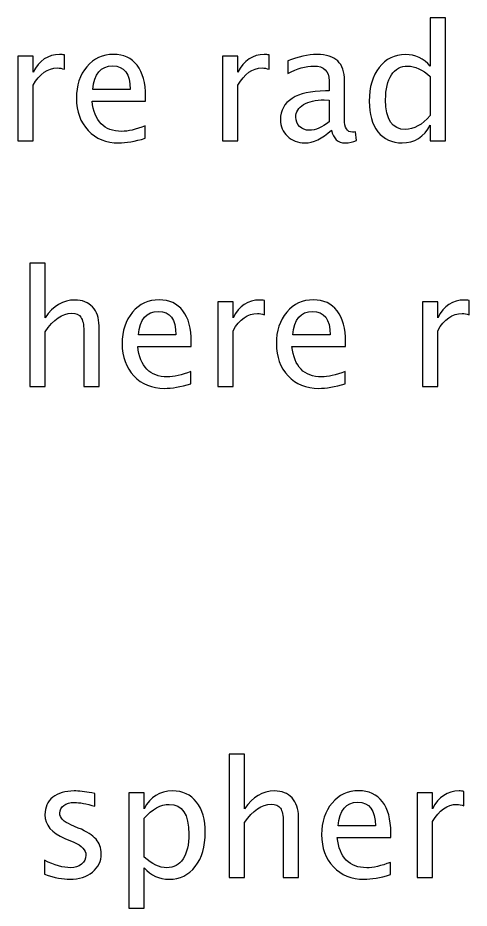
# Model space of a CAD drawing. Header units: centimetres. Extents: x -42.9 to 42.9, y -9 to 28.7.
# Drawn here: x -1.54 to 1.45, y -8.97 to -3.07 of the extents above; entities that cross this region are included whole.
import ezdxf

# ---------------------------------------------------------------- set-up
doc = ezdxf.new("R2010")
doc.units = ezdxf.units.CM
doc.header["$MEASUREMENT"] = 0
doc.layers.add('Layer 1', color=7, linetype='Continuous')

msp = doc.modelspace()

# ---------------------------------------------------------------- linework, layer by layer
at = {"layer": 'Layer 1'}
for points, knots in [([(1.19661, -3.8832), (1.19661, -3.8832), (1.19661, -3.7779), (1.19661, -3.7779), (1.19661, -3.7779), (1.15516, -3.85657), (1.09272, -3.8959), (1.00929, -3.8959), (1.00929, -3.8959), (0.94155, -3.8959), (0.88828, -3.87138), (0.84948, -3.82217), (0.84948, -3.82217), (0.81067, -3.77296), (0.79127, -3.70575), (0.79127, -3.62056), (0.79127, -3.62056), (0.79127, -3.52742), (0.81332, -3.45246), (0.85724, -3.39566), (0.85724, -3.39566), (0.90134, -3.33904), (0.95919, -3.31064), (1.03098, -3.31064), (1.03098, -3.31064), (1.09748, -3.31064), (1.15287, -3.33604), (1.19661, -3.38702), (1.19661, -3.38702), (1.19661, -3.38702), (1.19661, -3.06723), (1.19661, -3.06723), (1.19661, -3.06723), (1.19661, -3.06723), (1.29821, -3.06723), (1.29821, -3.06723), (1.29821, -3.06723), (1.29821, -3.06723), (1.29821, -3.8832), (1.29821, -3.8832), (1.29821, -3.8832), (1.29821, -3.8832), (1.19661, -3.8832), (1.19661, -3.8832)], [0, 0, 0, 0, 0.0833333, 0.0833333, 0.0833333, 0.0833333, 0.1666667, 0.1666667, 0.1666667, 0.1666667, 0.25, 0.25, 0.25, 0.25, 0.3333333, 0.3333333, 0.3333333, 0.3333333, 0.4166667, 0.4166667, 0.4166667, 0.4166667, 0.5, 0.5, 0.5, 0.5, 0.5833333, 0.5833333, 0.5833333, 0.5833333, 0.6666667, 0.6666667, 0.6666667, 0.6666667, 0.75, 0.75, 0.75, 0.75, 0.8333333, 0.8333333, 0.8333333, 0.8333333, 1, 1, 1, 1]), ([(-1.53917, -3.8832), (-1.53917, -3.8832), (-1.53917, -3.32229), (-1.53917, -3.32229), (-1.53917, -3.32229), (-1.53917, -3.32229), (-1.43757, -3.32229), (-1.43757, -3.32229), (-1.43757, -3.32229), (-1.43757, -3.32229), (-1.43757, -3.42829), (-1.43757, -3.42829), (-1.43757, -3.42829), (-1.39718, -3.3498), (-1.33862, -3.31064), (-1.26171, -3.31064), (-1.26171, -3.31064), (-1.2513, -3.31064), (-1.24037, -3.31153), (-1.22908, -3.31329), (-1.22908, -3.31329), (-1.22908, -3.31329), (-1.22908, -3.40836), (-1.22908, -3.40836), (-1.22908, -3.40836), (-1.24672, -3.40254), (-1.26224, -3.39954), (-1.27565, -3.39954), (-1.27565, -3.39954), (-1.3402, -3.39954), (-1.39418, -3.43764), (-1.43757, -3.51402), (-1.43757, -3.51402), (-1.43757, -3.51402), (-1.43757, -3.8832), (-1.43757, -3.8832), (-1.43757, -3.8832), (-1.43757, -3.8832), (-1.53917, -3.8832), (-1.53917, -3.8832)], [0, 0, 0, 0, 0.0909091, 0.0909091, 0.0909091, 0.0909091, 0.1818182, 0.1818182, 0.1818182, 0.1818182, 0.2727273, 0.2727273, 0.2727273, 0.2727273, 0.3636364, 0.3636364, 0.3636364, 0.3636364, 0.4545455, 0.4545455, 0.4545455, 0.4545455, 0.5454545, 0.5454545, 0.5454545, 0.5454545, 0.6363636, 0.6363636, 0.6363636, 0.6363636, 0.7272727, 0.7272727, 0.7272727, 0.7272727, 0.8181818, 0.8181818, 0.8181818, 0.8181818, 1, 1, 1, 1]), ([(-0.69445, -3.86521), (-0.76271, -3.88567), (-0.8211, -3.8959), (-0.86978, -3.8959), (-0.86978, -3.8959), (-0.95286, -3.8959), (-1.02042, -3.86838), (-1.07245, -3.81353), (-1.07245, -3.81353), (-1.12448, -3.75867), (-1.15059, -3.68759), (-1.15059, -3.6001), (-1.15059, -3.6001), (-1.15059, -3.51525), (-1.12766, -3.44558), (-1.08162, -3.39108), (-1.08162, -3.39108), (-1.03558, -3.33675), (-0.97667, -3.30959), (-0.90488, -3.30959), (-0.90488, -3.30959), (-0.83697, -3.30959), (-0.78441, -3.33375), (-0.74737, -3.38208), (-0.74737, -3.38208), (-0.71032, -3.43041), (-0.6918, -3.49885), (-0.6918, -3.58757), (-0.6918, -3.58757), (-0.6918, -3.58757), (-0.69233, -3.61862), (-0.69233, -3.61862), (-0.69233, -3.61862), (-0.69233, -3.61862), (-1.04687, -3.61862), (-1.04687, -3.61862), (-1.04687, -3.61862), (-1.03206, -3.75267), (-0.96662, -3.8197), (-0.85073, -3.8197), (-0.85073, -3.8197), (-0.80822, -3.8197), (-0.75619, -3.80771), (-0.69445, -3.78372), (-0.69445, -3.78372), (-0.69445, -3.78372), (-0.69445, -3.86521), (-0.69445, -3.86521)], [0, 0, 0, 0, 0.0769231, 0.0769231, 0.0769231, 0.0769231, 0.1538462, 0.1538462, 0.1538462, 0.1538462, 0.2307692, 0.2307692, 0.2307692, 0.2307692, 0.3076923, 0.3076923, 0.3076923, 0.3076923, 0.3846154, 0.3846154, 0.3846154, 0.3846154, 0.4615385, 0.4615385, 0.4615385, 0.4615385, 0.5384615, 0.5384615, 0.5384615, 0.5384615, 0.6153846, 0.6153846, 0.6153846, 0.6153846, 0.6923077, 0.6923077, 0.6923077, 0.6923077, 0.7692308, 0.7692308, 0.7692308, 0.7692308, 0.8461538, 0.8461538, 0.8461538, 0.8461538, 1, 1, 1, 1]), ([(-0.18168, -3.8832), (-0.18168, -3.8832), (-0.18168, -3.32229), (-0.18168, -3.32229), (-0.18168, -3.32229), (-0.18168, -3.32229), (-0.08008, -3.32229), (-0.08008, -3.32229), (-0.08008, -3.32229), (-0.08008, -3.32229), (-0.08008, -3.42829), (-0.08008, -3.42829), (-0.08008, -3.42829), (-0.03969, -3.3498), (0.01887, -3.31064), (0.09578, -3.31064), (0.09578, -3.31064), (0.10619, -3.31064), (0.11712, -3.31153), (0.12841, -3.31329), (0.12841, -3.31329), (0.12841, -3.31329), (0.12841, -3.40836), (0.12841, -3.40836), (0.12841, -3.40836), (0.11077, -3.40254), (0.09525, -3.39954), (0.08184, -3.39954), (0.08184, -3.39954), (0.01729, -3.39954), (-0.03669, -3.43764), (-0.08008, -3.51402), (-0.08008, -3.51402), (-0.08008, -3.51402), (-0.08008, -3.8832), (-0.08008, -3.8832), (-0.08008, -3.8832), (-0.08008, -3.8832), (-0.18168, -3.8832), (-0.18168, -3.8832)], [0, 0, 0, 0, 0.0909091, 0.0909091, 0.0909091, 0.0909091, 0.1818182, 0.1818182, 0.1818182, 0.1818182, 0.2727273, 0.2727273, 0.2727273, 0.2727273, 0.3636364, 0.3636364, 0.3636364, 0.3636364, 0.4545455, 0.4545455, 0.4545455, 0.4545455, 0.5454545, 0.5454545, 0.5454545, 0.5454545, 0.6363636, 0.6363636, 0.6363636, 0.6363636, 0.7272727, 0.7272727, 0.7272727, 0.7272727, 0.8181818, 0.8181818, 0.8181818, 0.8181818, 1, 1, 1, 1]), ([(0.54045, -3.81176), (0.47942, -3.86785), (0.42068, -3.8959), (0.36424, -3.8959), (0.36424, -3.8959), (0.31785, -3.8959), (0.27922, -3.88144), (0.2487, -3.85233), (0.2487, -3.85233), (0.21801, -3.82323), (0.20267, -3.78654), (0.20267, -3.74227), (0.20267, -3.74227), (0.20267, -3.68106), (0.22842, -3.63396), (0.27992, -3.60116), (0.27992, -3.60116), (0.33143, -3.56835), (0.40534, -3.55194), (0.50164, -3.55194), (0.50164, -3.55194), (0.50164, -3.55194), (0.52546, -3.55194), (0.52546, -3.55194), (0.52546, -3.55194), (0.52546, -3.55194), (0.52546, -3.48439), (0.52546, -3.48439), (0.52546, -3.48439), (0.52546, -3.4193), (0.49159, -3.38684), (0.42368, -3.38684), (0.42368, -3.38684), (0.37112, -3.38684), (0.31361, -3.40342), (0.25135, -3.43658), (0.25135, -3.43658), (0.25135, -3.43658), (0.25135, -3.35298), (0.25135, -3.35298), (0.25135, -3.35298), (0.31979, -3.32475), (0.38435, -3.31064), (0.44485, -3.31064), (0.44485, -3.31064), (0.50711, -3.31064), (0.55315, -3.32475), (0.58261, -3.35315), (0.58261, -3.35315), (0.61224, -3.38155), (0.62706, -3.4253), (0.62706, -3.48439), (0.62706, -3.48439), (0.62706, -3.48439), (0.62706, -3.73786), (0.62706, -3.73786), (0.62706, -3.73786), (0.62706, -3.79589), (0.64487, -3.82499), (0.68068, -3.82499), (0.68068, -3.82499), (0.68509, -3.82499), (0.69161, -3.82429), (0.70026, -3.82288), (0.70026, -3.82288), (0.70026, -3.82288), (0.70749, -3.87932), (0.70749, -3.87932), (0.70749, -3.87932), (0.68438, -3.89043), (0.65898, -3.8959), (0.63111, -3.8959), (0.63111, -3.8959), (0.58367, -3.8959), (0.5535, -3.86785), (0.54045, -3.81176)], [0, 0, 0, 0, 0.05, 0.05, 0.05, 0.05, 0.1, 0.1, 0.1, 0.1, 0.15, 0.15, 0.15, 0.15, 0.2, 0.2, 0.2, 0.2, 0.25, 0.25, 0.25, 0.25, 0.3, 0.3, 0.3, 0.3, 0.35, 0.35, 0.35, 0.35, 0.4, 0.4, 0.4, 0.4, 0.45, 0.45, 0.45, 0.45, 0.5, 0.5, 0.5, 0.5, 0.55, 0.55, 0.55, 0.55, 0.6, 0.6, 0.6, 0.6, 0.65, 0.65, 0.65, 0.65, 0.7, 0.7, 0.7, 0.7, 0.75, 0.75, 0.75, 0.75, 0.8, 0.8, 0.8, 0.8, 0.85, 0.85, 0.85, 0.85, 0.9, 0.9, 0.9, 0.9, 1, 1, 1, 1]), ([(-1.04158, -3.54242), (-1.04158, -3.54242), (-0.79393, -3.54242), (-0.79393, -3.54242), (-0.79393, -3.54242), (-0.79393, -3.438), (-0.83291, -3.38578), (-0.9107, -3.38578), (-0.9107, -3.38578), (-0.98902, -3.38578), (-1.03259, -3.438), (-1.04158, -3.54242)], [0, 0, 0, 0, 0.25, 0.25, 0.25, 0.25, 0.5, 0.5, 0.5, 0.5, 1, 1, 1, 1]), ([(1.19661, -3.45652), (1.14387, -3.41013), (1.09395, -3.38684), (1.04668, -3.38684), (1.04668, -3.38684), (1.00011, -3.38684), (0.96413, -3.40625), (0.93855, -3.44523), (0.93855, -3.44523), (0.91298, -3.48403), (0.90028, -3.53907), (0.90028, -3.61033), (0.90028, -3.61033), (0.90028, -3.74138), (0.94367, -3.807), (1.03063, -3.807), (1.03063, -3.807), (1.08707, -3.807), (1.14246, -3.77613), (1.19661, -3.71457), (1.19661, -3.71457), (1.19661, -3.71457), (1.19661, -3.45652), (1.19661, -3.45652)], [0, 0, 0, 0, 0.1428571, 0.1428571, 0.1428571, 0.1428571, 0.2857143, 0.2857143, 0.2857143, 0.2857143, 0.4285714, 0.4285714, 0.4285714, 0.4285714, 0.5714286, 0.5714286, 0.5714286, 0.5714286, 0.7142857, 0.7142857, 0.7142857, 0.7142857, 1, 1, 1, 1]), ([(0.52546, -3.75638), (0.52546, -3.75638), (0.52546, -3.61227), (0.52546, -3.61227), (0.52546, -3.61227), (0.52546, -3.61227), (0.49283, -3.61121), (0.49283, -3.61121), (0.49283, -3.61121), (0.43638, -3.61121), (0.39087, -3.62162), (0.35612, -3.64243), (0.35612, -3.64243), (0.32155, -3.66342), (0.30427, -3.69111), (0.30427, -3.72569), (0.30427, -3.72569), (0.30427, -3.74985), (0.31291, -3.77031), (0.33002, -3.78707), (0.33002, -3.78707), (0.3473, -3.80383), (0.3683, -3.81229), (0.39317, -3.81229), (0.39317, -3.81229), (0.4355, -3.81229), (0.4796, -3.79359), (0.52546, -3.75638)], [0, 0, 0, 0, 0.125, 0.125, 0.125, 0.125, 0.25, 0.25, 0.25, 0.25, 0.375, 0.375, 0.375, 0.375, 0.5, 0.5, 0.5, 0.5, 0.625, 0.625, 0.625, 0.625, 0.75, 0.75, 0.75, 0.75, 1, 1, 1, 1]), ([(-1.45962, -5.50951), (-1.45962, -5.50951), (-1.45962, -4.69354), (-1.45962, -4.69354), (-1.45962, -4.69354), (-1.45962, -4.69354), (-1.35802, -4.69354), (-1.35802, -4.69354), (-1.35802, -4.69354), (-1.35802, -4.69354), (-1.35802, -5.0546), (-1.35802, -5.0546), (-1.35802, -5.0546), (-1.30422, -4.97611), (-1.23825, -4.93695), (-1.16029, -4.93695), (-1.16029, -4.93695), (-1.11125, -4.93695), (-1.07227, -4.9523), (-1.04352, -4.98317), (-1.04352, -4.98317), (-1.01477, -5.01386), (-1.00031, -5.05531), (-1.00031, -5.10717), (-1.00031, -5.10717), (-1.00031, -5.10717), (-1.00031, -5.50951), (-1.00031, -5.50951), (-1.00031, -5.50951), (-1.00031, -5.50951), (-1.1019, -5.50951), (-1.1019, -5.50951), (-1.1019, -5.50951), (-1.1019, -5.50951), (-1.1019, -5.14033), (-1.1019, -5.14033), (-1.1019, -5.14033), (-1.1019, -5.0987), (-1.10808, -5.06907), (-1.12025, -5.05143), (-1.12025, -5.05143), (-1.1326, -5.03361), (-1.15288, -5.02479), (-1.18128, -5.02479), (-1.18128, -5.02479), (-1.24372, -5.02479), (-1.30263, -5.06554), (-1.35802, -5.14703), (-1.35802, -5.14703), (-1.35802, -5.14703), (-1.35802, -5.50951), (-1.35802, -5.50951), (-1.35802, -5.50951), (-1.35802, -5.50951), (-1.45962, -5.50951), (-1.45962, -5.50951)], [0, 0, 0, 0, 0.0666667, 0.0666667, 0.0666667, 0.0666667, 0.1333333, 0.1333333, 0.1333333, 0.1333333, 0.2, 0.2, 0.2, 0.2, 0.2666667, 0.2666667, 0.2666667, 0.2666667, 0.3333333, 0.3333333, 0.3333333, 0.3333333, 0.4, 0.4, 0.4, 0.4, 0.4666667, 0.4666667, 0.4666667, 0.4666667, 0.5333333, 0.5333333, 0.5333333, 0.5333333, 0.6, 0.6, 0.6, 0.6, 0.6666667, 0.6666667, 0.6666667, 0.6666667, 0.7333333, 0.7333333, 0.7333333, 0.7333333, 0.8, 0.8, 0.8, 0.8, 0.8666667, 0.8666667, 0.8666667, 0.8666667, 1, 1, 1, 1]), ([(-0.39106, -5.49152), (-0.45932, -5.51198), (-0.51771, -5.52221), (-0.56639, -5.52221), (-0.56639, -5.52221), (-0.64947, -5.52221), (-0.71703, -5.49469), (-0.76906, -5.43984), (-0.76906, -5.43984), (-0.82109, -5.38498), (-0.8472, -5.3139), (-0.8472, -5.22641), (-0.8472, -5.22641), (-0.8472, -5.14156), (-0.82427, -5.07189), (-0.77823, -5.01739), (-0.77823, -5.01739), (-0.73219, -4.96306), (-0.67328, -4.9359), (-0.60149, -4.9359), (-0.60149, -4.9359), (-0.53358, -4.9359), (-0.48102, -4.96006), (-0.44398, -5.00839), (-0.44398, -5.00839), (-0.40693, -5.05672), (-0.38841, -5.12516), (-0.38841, -5.21388), (-0.38841, -5.21388), (-0.38841, -5.21388), (-0.38894, -5.24493), (-0.38894, -5.24493), (-0.38894, -5.24493), (-0.38894, -5.24493), (-0.74348, -5.24493), (-0.74348, -5.24493), (-0.74348, -5.24493), (-0.72867, -5.37898), (-0.66323, -5.44601), (-0.54734, -5.44601), (-0.54734, -5.44601), (-0.50483, -5.44601), (-0.4528, -5.43402), (-0.39106, -5.41003), (-0.39106, -5.41003), (-0.39106, -5.41003), (-0.39106, -5.49152), (-0.39106, -5.49152)], [0, 0, 0, 0, 0.0769231, 0.0769231, 0.0769231, 0.0769231, 0.1538462, 0.1538462, 0.1538462, 0.1538462, 0.2307692, 0.2307692, 0.2307692, 0.2307692, 0.3076923, 0.3076923, 0.3076923, 0.3076923, 0.3846154, 0.3846154, 0.3846154, 0.3846154, 0.4615385, 0.4615385, 0.4615385, 0.4615385, 0.5384615, 0.5384615, 0.5384615, 0.5384615, 0.6153846, 0.6153846, 0.6153846, 0.6153846, 0.6923077, 0.6923077, 0.6923077, 0.6923077, 0.7692308, 0.7692308, 0.7692308, 0.7692308, 0.8461538, 0.8461538, 0.8461538, 0.8461538, 1, 1, 1, 1]), ([(-0.21308, -5.50951), (-0.21308, -5.50951), (-0.21308, -4.9486), (-0.21308, -4.9486), (-0.21308, -4.9486), (-0.21308, -4.9486), (-0.11148, -4.9486), (-0.11148, -4.9486), (-0.11148, -4.9486), (-0.11148, -4.9486), (-0.11148, -5.0546), (-0.11148, -5.0546), (-0.11148, -5.0546), (-0.07109, -4.97611), (-0.01253, -4.93695), (0.06438, -4.93695), (0.06438, -4.93695), (0.07479, -4.93695), (0.08572, -4.93784), (0.09701, -4.9396), (0.09701, -4.9396), (0.09701, -4.9396), (0.09701, -5.03467), (0.09701, -5.03467), (0.09701, -5.03467), (0.07937, -5.02885), (0.06385, -5.02585), (0.05044, -5.02585), (0.05044, -5.02585), (-0.01411, -5.02585), (-0.06809, -5.06395), (-0.11148, -5.14033), (-0.11148, -5.14033), (-0.11148, -5.14033), (-0.11148, -5.50951), (-0.11148, -5.50951), (-0.11148, -5.50951), (-0.11148, -5.50951), (-0.21308, -5.50951), (-0.21308, -5.50951)], [0, 0, 0, 0, 0.0909091, 0.0909091, 0.0909091, 0.0909091, 0.1818182, 0.1818182, 0.1818182, 0.1818182, 0.2727273, 0.2727273, 0.2727273, 0.2727273, 0.3636364, 0.3636364, 0.3636364, 0.3636364, 0.4545455, 0.4545455, 0.4545455, 0.4545455, 0.5454545, 0.5454545, 0.5454545, 0.5454545, 0.6363636, 0.6363636, 0.6363636, 0.6363636, 0.7272727, 0.7272727, 0.7272727, 0.7272727, 0.8181818, 0.8181818, 0.8181818, 0.8181818, 1, 1, 1, 1]), ([(0.63164, -5.49152), (0.56338, -5.51198), (0.50499, -5.52221), (0.45631, -5.52221), (0.45631, -5.52221), (0.37323, -5.52221), (0.30567, -5.49469), (0.25364, -5.43984), (0.25364, -5.43984), (0.20161, -5.38498), (0.1755, -5.3139), (0.1755, -5.22641), (0.1755, -5.22641), (0.1755, -5.14156), (0.19843, -5.07189), (0.24447, -5.01739), (0.24447, -5.01739), (0.29051, -4.96306), (0.34942, -4.9359), (0.42121, -4.9359), (0.42121, -4.9359), (0.48912, -4.9359), (0.54168, -4.96006), (0.57872, -5.00839), (0.57872, -5.00839), (0.61577, -5.05672), (0.63429, -5.12516), (0.63429, -5.21388), (0.63429, -5.21388), (0.63429, -5.21388), (0.63376, -5.24493), (0.63376, -5.24493), (0.63376, -5.24493), (0.63376, -5.24493), (0.27922, -5.24493), (0.27922, -5.24493), (0.27922, -5.24493), (0.29403, -5.37898), (0.35947, -5.44601), (0.47536, -5.44601), (0.47536, -5.44601), (0.51787, -5.44601), (0.5699, -5.43402), (0.63164, -5.41003), (0.63164, -5.41003), (0.63164, -5.41003), (0.63164, -5.49152), (0.63164, -5.49152)], [0, 0, 0, 0, 0.0769231, 0.0769231, 0.0769231, 0.0769231, 0.1538462, 0.1538462, 0.1538462, 0.1538462, 0.2307692, 0.2307692, 0.2307692, 0.2307692, 0.3076923, 0.3076923, 0.3076923, 0.3076923, 0.3846154, 0.3846154, 0.3846154, 0.3846154, 0.4615385, 0.4615385, 0.4615385, 0.4615385, 0.5384615, 0.5384615, 0.5384615, 0.5384615, 0.6153846, 0.6153846, 0.6153846, 0.6153846, 0.6923077, 0.6923077, 0.6923077, 0.6923077, 0.7692308, 0.7692308, 0.7692308, 0.7692308, 0.8461538, 0.8461538, 0.8461538, 0.8461538, 1, 1, 1, 1]), ([(1.14441, -5.50951), (1.14441, -5.50951), (1.14441, -4.9486), (1.14441, -4.9486), (1.14441, -4.9486), (1.14441, -4.9486), (1.24601, -4.9486), (1.24601, -4.9486), (1.24601, -4.9486), (1.24601, -4.9486), (1.24601, -5.0546), (1.24601, -5.0546), (1.24601, -5.0546), (1.2864, -4.97611), (1.34496, -4.93695), (1.42187, -4.93695), (1.42187, -4.93695), (1.43228, -4.93695), (1.44321, -4.93784), (1.4545, -4.9396), (1.4545, -4.9396), (1.4545, -4.9396), (1.4545, -5.03467), (1.4545, -5.03467), (1.4545, -5.03467), (1.43686, -5.02885), (1.42134, -5.02585), (1.40793, -5.02585), (1.40793, -5.02585), (1.34338, -5.02585), (1.2894, -5.06395), (1.24601, -5.14033), (1.24601, -5.14033), (1.24601, -5.14033), (1.24601, -5.50951), (1.24601, -5.50951), (1.24601, -5.50951), (1.24601, -5.50951), (1.14441, -5.50951), (1.14441, -5.50951)], [0, 0, 0, 0, 0.0909091, 0.0909091, 0.0909091, 0.0909091, 0.1818182, 0.1818182, 0.1818182, 0.1818182, 0.2727273, 0.2727273, 0.2727273, 0.2727273, 0.3636364, 0.3636364, 0.3636364, 0.3636364, 0.4545455, 0.4545455, 0.4545455, 0.4545455, 0.5454545, 0.5454545, 0.5454545, 0.5454545, 0.6363636, 0.6363636, 0.6363636, 0.6363636, 0.7272727, 0.7272727, 0.7272727, 0.7272727, 0.8181818, 0.8181818, 0.8181818, 0.8181818, 1, 1, 1, 1]), ([(-0.73819, -5.16873), (-0.73819, -5.16873), (-0.49054, -5.16873), (-0.49054, -5.16873), (-0.49054, -5.16873), (-0.49054, -5.06431), (-0.52952, -5.01209), (-0.60731, -5.01209), (-0.60731, -5.01209), (-0.68563, -5.01209), (-0.7292, -5.06431), (-0.73819, -5.16873)], [0, 0, 0, 0, 0.25, 0.25, 0.25, 0.25, 0.5, 0.5, 0.5, 0.5, 1, 1, 1, 1]), ([(0.28451, -5.16873), (0.28451, -5.16873), (0.53216, -5.16873), (0.53216, -5.16873), (0.53216, -5.16873), (0.53216, -5.06431), (0.49318, -5.01209), (0.41539, -5.01209), (0.41539, -5.01209), (0.33707, -5.01209), (0.2935, -5.06431), (0.28451, -5.16873)], [0, 0, 0, 0, 0.25, 0.25, 0.25, 0.25, 0.5, 0.5, 0.5, 0.5, 1, 1, 1, 1]), ([(-0.1367, -8.76213), (-0.1367, -8.76213), (-0.1367, -7.94616), (-0.1367, -7.94616), (-0.1367, -7.94616), (-0.1367, -7.94616), (-0.0351, -7.94616), (-0.0351, -7.94616), (-0.0351, -7.94616), (-0.0351, -7.94616), (-0.0351, -8.30722), (-0.0351, -8.30722), (-0.0351, -8.30722), (0.0187, -8.22873), (0.08467, -8.18957), (0.16263, -8.18957), (0.16263, -8.18957), (0.21167, -8.18957), (0.25065, -8.20492), (0.2794, -8.23579), (0.2794, -8.23579), (0.30815, -8.26648), (0.32261, -8.30793), (0.32261, -8.35979), (0.32261, -8.35979), (0.32261, -8.35979), (0.32261, -8.76213), (0.32261, -8.76213), (0.32261, -8.76213), (0.32261, -8.76213), (0.22102, -8.76213), (0.22102, -8.76213), (0.22102, -8.76213), (0.22102, -8.76213), (0.22102, -8.39295), (0.22102, -8.39295), (0.22102, -8.39295), (0.22102, -8.35132), (0.21484, -8.32169), (0.20267, -8.30405), (0.20267, -8.30405), (0.19032, -8.28623), (0.17004, -8.27741), (0.14164, -8.27741), (0.14164, -8.27741), (0.0792, -8.27741), (0.02029, -8.31816), (-0.0351, -8.39965), (-0.0351, -8.39965), (-0.0351, -8.39965), (-0.0351, -8.76213), (-0.0351, -8.76213), (-0.0351, -8.76213), (-0.0351, -8.76213), (-0.1367, -8.76213), (-0.1367, -8.76213)], [0, 0, 0, 0, 0.0666667, 0.0666667, 0.0666667, 0.0666667, 0.1333333, 0.1333333, 0.1333333, 0.1333333, 0.2, 0.2, 0.2, 0.2, 0.2666667, 0.2666667, 0.2666667, 0.2666667, 0.3333333, 0.3333333, 0.3333333, 0.3333333, 0.4, 0.4, 0.4, 0.4, 0.4666667, 0.4666667, 0.4666667, 0.4666667, 0.5333333, 0.5333333, 0.5333333, 0.5333333, 0.6, 0.6, 0.6, 0.6, 0.6666667, 0.6666667, 0.6666667, 0.6666667, 0.7333333, 0.7333333, 0.7333333, 0.7333333, 0.8, 0.8, 0.8, 0.8, 0.8666667, 0.8666667, 0.8666667, 0.8666667, 1, 1, 1, 1]), ([(-1.36242, -8.74202), (-1.36242, -8.74202), (-1.36242, -8.64889), (-1.36242, -8.64889), (-1.36242, -8.64889), (-1.29592, -8.68205), (-1.23824, -8.69863), (-1.18903, -8.69863), (-1.18903, -8.69863), (-1.15975, -8.69863), (-1.13541, -8.69069), (-1.11618, -8.67482), (-1.11618, -8.67482), (-1.09695, -8.65912), (-1.08725, -8.63936), (-1.08725, -8.61555), (-1.08725, -8.61555), (-1.08725, -8.5808), (-1.11424, -8.55205), (-1.16822, -8.5293), (-1.16822, -8.5293), (-1.16822, -8.5293), (-1.22766, -8.50407), (-1.22766, -8.50407), (-1.22766, -8.50407), (-1.31532, -8.46774), (-1.35924, -8.41517), (-1.35924, -8.34691), (-1.35924, -8.34691), (-1.35924, -8.29805), (-1.34196, -8.2596), (-1.30739, -8.23155), (-1.30739, -8.23155), (-1.27281, -8.20351), (-1.22536, -8.18957), (-1.16522, -8.18957), (-1.16522, -8.18957), (-1.134, -8.18957), (-1.09519, -8.19381), (-1.04915, -8.20245), (-1.04915, -8.20245), (-1.04915, -8.20245), (-1.02799, -8.20651), (-1.02799, -8.20651), (-1.02799, -8.20651), (-1.02799, -8.20651), (-1.02799, -8.29117), (-1.02799, -8.29117), (-1.02799, -8.29117), (-1.08461, -8.27424), (-1.12976, -8.26577), (-1.16345, -8.26577), (-1.16345, -8.26577), (-1.19309, -8.26577), (-1.21655, -8.2723), (-1.23436, -8.28518), (-1.23436, -8.28518), (-1.252, -8.29805), (-1.26082, -8.31534), (-1.26082, -8.33703), (-1.26082, -8.33703), (-1.26082, -8.36755), (-1.23612, -8.39348), (-1.18656, -8.41447), (-1.18656, -8.41447), (-1.18656, -8.41447), (-1.1377, -8.43511), (-1.1377, -8.43511), (-1.1377, -8.43511), (-1.08231, -8.45839), (-1.04316, -8.48308), (-1.02023, -8.50901), (-1.02023, -8.50901), (-0.99712, -8.53494), (-0.98565, -8.5674), (-0.98565, -8.6062), (-0.98565, -8.6062), (-0.98565, -8.65542), (-1.00506, -8.69581), (-1.04404, -8.72738), (-1.04404, -8.72738), (-1.08284, -8.75896), (-1.13258, -8.77483), (-1.19309, -8.77483), (-1.19309, -8.77483), (-1.23965, -8.77483), (-1.29592, -8.76389), (-1.36242, -8.74202)], [0, 0, 0, 0, 0.0434783, 0.0434783, 0.0434783, 0.0434783, 0.0869565, 0.0869565, 0.0869565, 0.0869565, 0.1304348, 0.1304348, 0.1304348, 0.1304348, 0.173913, 0.173913, 0.173913, 0.173913, 0.2173913, 0.2173913, 0.2173913, 0.2173913, 0.2608696, 0.2608696, 0.2608696, 0.2608696, 0.3043478, 0.3043478, 0.3043478, 0.3043478, 0.3478261, 0.3478261, 0.3478261, 0.3478261, 0.3913043, 0.3913043, 0.3913043, 0.3913043, 0.4347826, 0.4347826, 0.4347826, 0.4347826, 0.4782609, 0.4782609, 0.4782609, 0.4782609, 0.5217391, 0.5217391, 0.5217391, 0.5217391, 0.5652174, 0.5652174, 0.5652174, 0.5652174, 0.6086957, 0.6086957, 0.6086957, 0.6086957, 0.6521739, 0.6521739, 0.6521739, 0.6521739, 0.6956522, 0.6956522, 0.6956522, 0.6956522, 0.7391304, 0.7391304, 0.7391304, 0.7391304, 0.7826087, 0.7826087, 0.7826087, 0.7826087, 0.826087, 0.826087, 0.826087, 0.826087, 0.8695652, 0.8695652, 0.8695652, 0.8695652, 0.9130435, 0.9130435, 0.9130435, 0.9130435, 1, 1, 1, 1]), ([(-0.80274, -8.96639), (-0.80274, -8.96639), (-0.80274, -8.20122), (-0.80274, -8.20122), (-0.80274, -8.20122), (-0.80274, -8.20122), (-0.70114, -8.20122), (-0.70114, -8.20122), (-0.70114, -8.20122), (-0.70114, -8.20122), (-0.70114, -8.30722), (-0.70114, -8.30722), (-0.70114, -8.30722), (-0.65951, -8.22873), (-0.5969, -8.18957), (-0.51346, -8.18957), (-0.51346, -8.18957), (-0.44591, -8.18957), (-0.39281, -8.21409), (-0.35401, -8.2633), (-0.35401, -8.2633), (-0.3152, -8.31252), (-0.2958, -8.37972), (-0.2958, -8.46492), (-0.2958, -8.46492), (-0.2958, -8.5577), (-0.31785, -8.63266), (-0.36177, -8.68946), (-0.36177, -8.68946), (-0.40569, -8.74643), (-0.46355, -8.77483), (-0.53516, -8.77483), (-0.53516, -8.77483), (-0.60166, -8.77483), (-0.65704, -8.74943), (-0.70114, -8.69845), (-0.70114, -8.69845), (-0.70114, -8.69845), (-0.70114, -8.96639), (-0.70114, -8.96639), (-0.70114, -8.96639), (-0.70114, -8.96639), (-0.80274, -8.96639), (-0.80274, -8.96639)], [0, 0, 0, 0, 0.0833333, 0.0833333, 0.0833333, 0.0833333, 0.1666667, 0.1666667, 0.1666667, 0.1666667, 0.25, 0.25, 0.25, 0.25, 0.3333333, 0.3333333, 0.3333333, 0.3333333, 0.4166667, 0.4166667, 0.4166667, 0.4166667, 0.5, 0.5, 0.5, 0.5, 0.5833333, 0.5833333, 0.5833333, 0.5833333, 0.6666667, 0.6666667, 0.6666667, 0.6666667, 0.75, 0.75, 0.75, 0.75, 0.8333333, 0.8333333, 0.8333333, 0.8333333, 1, 1, 1, 1]), ([(0.93186, -8.74414), (0.8636, -8.7646), (0.80521, -8.77483), (0.75653, -8.77483), (0.75653, -8.77483), (0.67345, -8.77483), (0.60589, -8.74731), (0.55386, -8.69246), (0.55386, -8.69246), (0.50183, -8.6376), (0.47572, -8.56652), (0.47572, -8.47903), (0.47572, -8.47903), (0.47572, -8.39418), (0.49865, -8.32451), (0.54469, -8.27001), (0.54469, -8.27001), (0.59073, -8.21568), (0.64964, -8.18852), (0.72143, -8.18852), (0.72143, -8.18852), (0.78934, -8.18852), (0.8419, -8.21268), (0.87894, -8.26101), (0.87894, -8.26101), (0.91599, -8.30934), (0.93451, -8.37778), (0.93451, -8.4665), (0.93451, -8.4665), (0.93451, -8.4665), (0.93398, -8.49755), (0.93398, -8.49755), (0.93398, -8.49755), (0.93398, -8.49755), (0.57944, -8.49755), (0.57944, -8.49755), (0.57944, -8.49755), (0.59425, -8.6316), (0.65969, -8.69863), (0.77558, -8.69863), (0.77558, -8.69863), (0.81809, -8.69863), (0.87012, -8.68664), (0.93186, -8.66265), (0.93186, -8.66265), (0.93186, -8.66265), (0.93186, -8.74414), (0.93186, -8.74414)], [0, 0, 0, 0, 0.0769231, 0.0769231, 0.0769231, 0.0769231, 0.1538462, 0.1538462, 0.1538462, 0.1538462, 0.2307692, 0.2307692, 0.2307692, 0.2307692, 0.3076923, 0.3076923, 0.3076923, 0.3076923, 0.3846154, 0.3846154, 0.3846154, 0.3846154, 0.4615385, 0.4615385, 0.4615385, 0.4615385, 0.5384615, 0.5384615, 0.5384615, 0.5384615, 0.6153846, 0.6153846, 0.6153846, 0.6153846, 0.6923077, 0.6923077, 0.6923077, 0.6923077, 0.7692308, 0.7692308, 0.7692308, 0.7692308, 0.8461538, 0.8461538, 0.8461538, 0.8461538, 1, 1, 1, 1]), ([(1.10984, -8.76213), (1.10984, -8.76213), (1.10984, -8.20122), (1.10984, -8.20122), (1.10984, -8.20122), (1.10984, -8.20122), (1.21144, -8.20122), (1.21144, -8.20122), (1.21144, -8.20122), (1.21144, -8.20122), (1.21144, -8.30722), (1.21144, -8.30722), (1.21144, -8.30722), (1.25183, -8.22873), (1.31039, -8.18957), (1.3873, -8.18957), (1.3873, -8.18957), (1.39771, -8.18957), (1.40864, -8.19046), (1.41993, -8.19222), (1.41993, -8.19222), (1.41993, -8.19222), (1.41993, -8.28729), (1.41993, -8.28729), (1.41993, -8.28729), (1.40229, -8.28147), (1.38677, -8.27847), (1.37336, -8.27847), (1.37336, -8.27847), (1.30881, -8.27847), (1.25483, -8.31657), (1.21144, -8.39295), (1.21144, -8.39295), (1.21144, -8.39295), (1.21144, -8.76213), (1.21144, -8.76213), (1.21144, -8.76213), (1.21144, -8.76213), (1.10984, -8.76213), (1.10984, -8.76213)], [0, 0, 0, 0, 0.0909091, 0.0909091, 0.0909091, 0.0909091, 0.1818182, 0.1818182, 0.1818182, 0.1818182, 0.2727273, 0.2727273, 0.2727273, 0.2727273, 0.3636364, 0.3636364, 0.3636364, 0.3636364, 0.4545455, 0.4545455, 0.4545455, 0.4545455, 0.5454545, 0.5454545, 0.5454545, 0.5454545, 0.6363636, 0.6363636, 0.6363636, 0.6363636, 0.7272727, 0.7272727, 0.7272727, 0.7272727, 0.8181818, 0.8181818, 0.8181818, 0.8181818, 1, 1, 1, 1]), ([(-0.70114, -8.62843), (-0.64875, -8.67517), (-0.59884, -8.69863), (-0.55139, -8.69863), (-0.55139, -8.69863), (-0.50464, -8.69863), (-0.46848, -8.67905), (-0.44308, -8.64007), (-0.44308, -8.64007), (-0.41751, -8.60109), (-0.40481, -8.54623), (-0.40481, -8.47532), (-0.40481, -8.47532), (-0.40481, -8.34409), (-0.4482, -8.27847), (-0.53498, -8.27847), (-0.53498, -8.27847), (-0.59178, -8.27847), (-0.64717, -8.30916), (-0.70114, -8.37072), (-0.70114, -8.37072), (-0.70114, -8.37072), (-0.70114, -8.62843), (-0.70114, -8.62843)], [0, 0, 0, 0, 0.1428571, 0.1428571, 0.1428571, 0.1428571, 0.2857143, 0.2857143, 0.2857143, 0.2857143, 0.4285714, 0.4285714, 0.4285714, 0.4285714, 0.5714286, 0.5714286, 0.5714286, 0.5714286, 0.7142857, 0.7142857, 0.7142857, 0.7142857, 1, 1, 1, 1]), ([(0.58473, -8.42135), (0.58473, -8.42135), (0.83238, -8.42135), (0.83238, -8.42135), (0.83238, -8.42135), (0.83238, -8.31693), (0.7934, -8.26471), (0.71561, -8.26471), (0.71561, -8.26471), (0.63729, -8.26471), (0.59372, -8.31693), (0.58473, -8.42135)], [0, 0, 0, 0, 0.25, 0.25, 0.25, 0.25, 0.5, 0.5, 0.5, 0.5, 1, 1, 1, 1])]:
    msp.add_open_spline(points, degree=3, knots=knots, dxfattribs=at)

doc.saveas('drawing.dxf')
